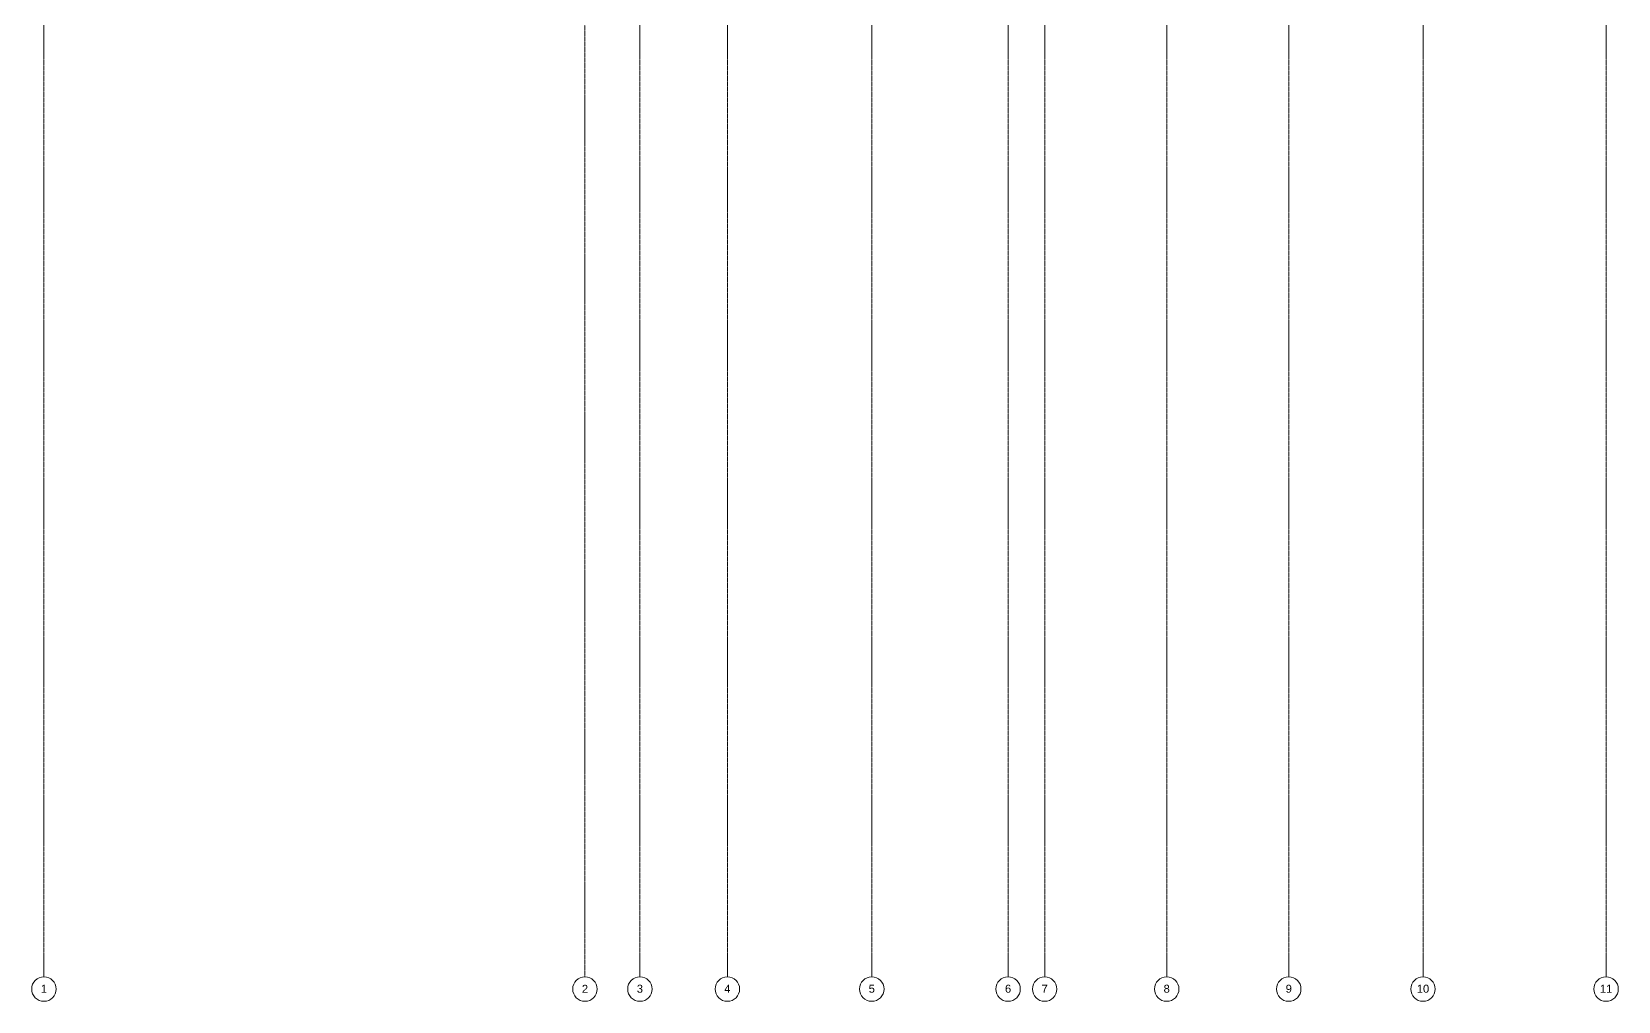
# Model space of a CAD drawing. Header units: inches. Extents: x -3679 to 241, y -496 to 4543.
# Drawn here: x -3354 to -2574, y -496 to -19 of the extents above; entities that cross this region are included whole.
import ezdxf

# ---------------------------------------------------------------- set-up
doc = ezdxf.new("R2010")
doc.units = ezdxf.units.IN
doc.header["$MEASUREMENT"] = 0
doc.linetypes.add('Grid Line', pattern=[0.875, 0.5, -0.125, 0.125, -0.125])
doc.layers.add('S-GRID', color=1, linetype='Continuous', lineweight=9)
doc.layers.add('S-GRID-IDEN', color=1, linetype='Continuous', lineweight=13)
doc.styles.add('Arial', font='arial.ttf', dxfattribs={"height": 3.934132})

# ---------------------------------------------------------------- blocks, each defined once
blk = doc.blocks.new('Grid - 3_16_-139788-MAIN LEVEL')
at = {"layer": 'S-GRID-IDEN'}
blk.add_circle((0, 0), 0.188, dxfattribs=at)

msp = doc.modelspace()

# ---------------------------------------------------------------- block references
at = {"layer": 'S-GRID-IDEN', "xscale": 31.99999999999999, "yscale": 31.99999999999999, "zscale": 31.99999999999999, "rotation": 180}
for p in [(-3348, -490.26), (-3055, -490.26), (-3012, -490.26), (-2941, -490.26), (-2874, -490.26), (-2856, -490.26), (-2796, -490.26), (-2736, -490.26), (-2670, -490.26), (-2580, -490.26)]:
    msp.add_blockref('Grid - 3_16_-139788-MAIN LEVEL', p, dxfattribs=at)
at = {"layer": 'S-GRID-IDEN', "xscale": 31.99999999999999, "yscale": 31.99999999999999, "zscale": 31.99999999999999}
msp.add_blockref('Grid - 3_16_-139788-MAIN LEVEL', (-3082, -490.26), dxfattribs=at)

# ---------------------------------------------------------------- next in the draw order: texts
at = {"layer": 'S-GRID-IDEN', "lineweight": 9, "attachment_point": 2, "line_spacing_factor": 0.938532, "style": 'Arial', "bg_fill": 3, "box_fill_scale": 1.25, "bg_fill_color": 0, "bg_fill_transparency": 0}
for s, insert, char_height, width in [('1', (-3348, -488.11), 3.93, 3.648), ('2', (-3082, -488.17), 3.93, 3.648), ('3', (-3055, -488.11), 3.93, 3.648), ('4', (-3012, -488.11), 3.93, 3.648), ('5', (-2941, -488.11), 3.93, 3.648), ('6', (-2874, -488.11), 3.93, 3.648), ('7', (-2856, -488.11), 3.93, 3.648), ('8', (-2796, -488.11), 3.93, 3.648), ('9', (-2736, -488.11), 3.93, 3.648), ('10', (-2670, -488.11), 3.934, 7.296), ('11', (-2580, -488.11), 3.934, 7.296)]:
    msp.add_mtext(s, dxfattribs=dict(at, insert=insert, char_height=char_height, width=width))

# ---------------------------------------------------------------- next in the draw order: linework, layer by layer
at = {"layer": 'S-GRID', "linetype": 'Grid Line'}
for p, q in [((-3348, 1771.74), (-3348, -484.26)), ((-3082, -484.26), (-3082, 1771.74)), ((-3055, 1771.74), (-3055, -484.26)), ((-3012, 1771.74), (-3012, -484.26)), ((-2941, 1771.74), (-2941, -484.26)), ((-2874, 1771.74), (-2874, -484.26)), ((-2856, 1771.74), (-2856, -484.26)), ((-2796, 1771.74), (-2796, -484.26)), ((-2736, 1771.74), (-2736, -484.26)), ((-2670, 1771.74), (-2670, -484.26)), ((-2580, 1771.74), (-2580, -484.26))]:
    msp.add_line(p, q, dxfattribs=at)

doc.saveas('drawing.dxf')
